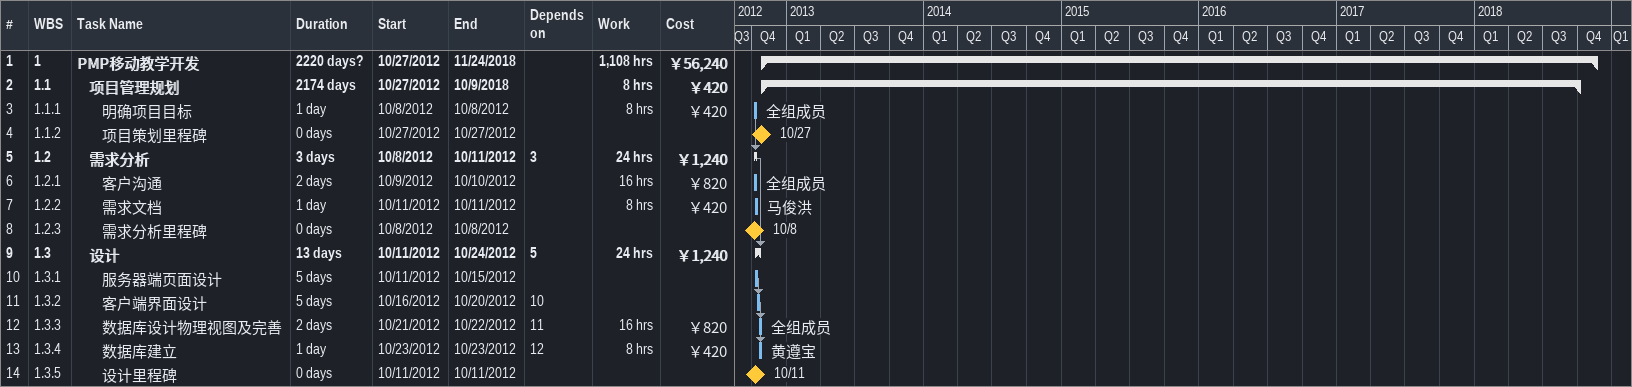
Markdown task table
| ID | WBS | Task | Duration | Start | Finish | Predecessors | Resources | Work (h) | Cost (￥) |
|---|---|---|---|---|---|---|---|---|---|
| 1 | 1 | **PMP移动教学开发** | 2220d? | 2012-10-27 | 2018-11-24 |  |  | 1108 | 56240 |
| 2 | 1.1 | **项目管理规划** | 2174d | 2012-10-27 | 2018-10-09 |  |  | 8 | 420 |
| 3 | 1.1.1 | 明确项目目标 | 1d | 2012-10-08 | 2012-10-08 |  | 全组成员 | 8 | 420 |
| 4 | 1.1.2 | 项目策划里程碑 | 0d | 2012-10-27 | 2012-10-27 |  |  |  |  |
| 5 | 1.2 | **需求分析** | 3d | 2012-10-08 | 2012-10-11 | 3 |  | 24 | 1240 |
| 6 | 1.2.1 | 客户沟通 | 2d | 2012-10-09 | 2012-10-10 |  | 全组成员 | 16 | 820 |
| 7 | 1.2.2 | 需求文档 | 1d | 2012-10-11 | 2012-10-11 |  | 马俊洪 | 8 | 420 |
| 8 | 1.2.3 | 需求分析里程碑 | 0d | 2012-10-08 | 2012-10-08 |  |  |  |  |
| 9 | 1.3 | **设计** | 13d | 2012-10-11 | 2012-10-24 | 5 |  | 24 | 1240 |
| 10 | 1.3.1 | 服务器端页面设计 | 5d | 2012-10-11 | 2012-10-15 |  |  |  |  |
| 11 | 1.3.2 | 客户端界面设计 | 5d | 2012-10-16 | 2012-10-20 | 10 |  |  |  |
| 12 | 1.3.3 | 数据库设计物理视图及完善 | 2d | 2012-10-21 | 2012-10-22 | 11 | 全组成员 | 16 | 820 |
| 13 | 1.3.4 | 数据库建立 | 1d | 2012-10-23 | 2012-10-23 | 12 | 黄遵宝 | 8 | 420 |
| 14 | 1.3.5 | 设计里程碑 | 0d | 2012-10-11 | 2012-10-11 |  |  |  |  |
